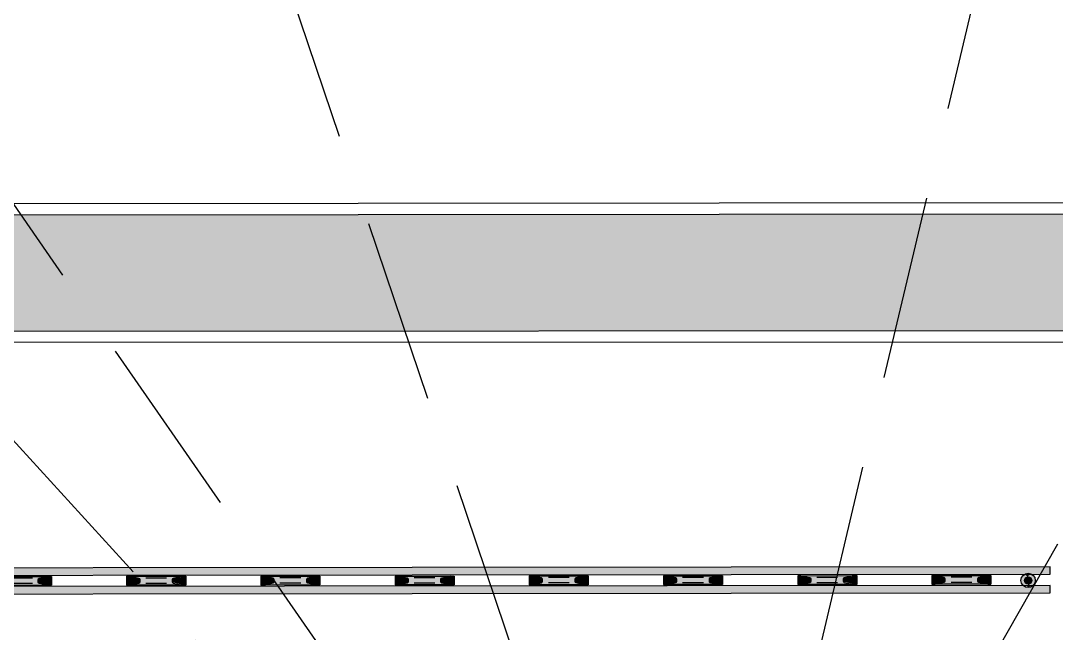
# Model space of a CAD drawing. Header units: metres. Extents: x 668617 to 675126, y 2286318 to 2293677.
# Drawn here: x 668964.03 to 668978.07, y 2287206.57 to 2287214.88 of the extents above; entities that cross this region are included whole.
import ezdxf

# ---------------------------------------------------------------- set-up
doc = ezdxf.new("R2010")
doc.units = ezdxf.units.M
doc.header["$MEASUREMENT"] = 0
doc.linetypes.add('HIDDEN', pattern=[0.375, 0.25, -0.125])
for name, color, linetype in [('0_LINEA_INDICADOR_SEÑAL', 253, 'Continuous'), ('CU_VEGETACION', 54, 'Continuous'), ('DMTG-D-CONFIBUS', 1, 'Continuous'), ('DMTG-M-BOLARDO ABATIBLE', 70, 'Continuous'), ('DMTG-PB-BANQUETAS', 251, 'Continuous'), ('DMTG-SH-LINEA DOBLE', 252, 'Continuous')]:
    doc.layers.add(name, color=color, linetype=linetype)

# ---------------------------------------------------------------- blocks, each defined once
blk = doc.blocks.new('*U54')
for points in [[(1.2, 0.2), (27.152, 0.2), (27.152, 0.3), (1.2, 0.3)], [(1.2, -0.05), (27.152, -0.05), (27.152, 0.05), (1.2, 0.05)]]:
    blk.add_hatch(color=252).paths.add_polyline_path(points)
for points in [[(1.2, 0.2), (27.152, 0.2), (27.152, 0.3), (1.2, 0.3)], [(1.2, -0.05), (27.152, -0.05), (27.152, 0.05), (1.2, 0.05)]]:
    blk.add_lwpolyline(points, close=True)
blk = doc.blocks.new('*U26')
at = {"ltscale": 0.1, "true_color": 0xf8d731}
h = blk.add_hatch(color=40, dxfattribs=at)
h.dxf.hatch_style = 1
h.paths.add_polyline_path([(0, -0.115), (0, -0.235), (0.163, -0.197, 0.348227), (0.171, -0.187), (0.171, -0.163, 0.348227), (0.163, -0.153)])
h.paths.add_polyline_path([(0.151, -0.171), (0.151, -0.179), (0.02, -0.21), (0.02, -0.14)], flags=16)
at = {"lineweight": 60}
h = blk.add_hatch(color=72, dxfattribs=at)
h.dxf.hatch_style = 1
h.paths.add_polyline_path([(0.02, -0.21), (0.151, -0.179), (0.151, -0.171), (0.02, -0.14)])
at = {"ltscale": 0.1, "true_color": 0xf8d731}
h = blk.add_hatch(color=40, dxfattribs=at)
h.dxf.hatch_style = 1
h.set_gradient(color1=(248, 153, 30), color2=(248, 215, 49), rotation=90, name='CYLINDER')
h.paths.add_polyline_path([(0.756, -0.235), (0.632, -0.207, -0.349253), (0.617, -0.187), (0.617, -0.163, -0.000038), (0.617, -0.163, -0.349253), (0.632, -0.143), (0.756, -0.115), (0.044, -0.115), (0.165, -0.143, -0.348227), (0.181, -0.163), (0.181, -0.187, -0.348227), (0.165, -0.207), (0.044, -0.235)])
h = blk.add_hatch(color=40, dxfattribs=at)
h.dxf.hatch_style = 1
h.paths.add_polyline_path([(0.634, -0.153, 0.349253), (0.627, -0.163), (0.627, -0.187, 0.349253), (0.634, -0.197), (0.8, -0.235), (0.8, -0.115)])
h.paths.add_polyline_path([(0.78, -0.14), (0.647, -0.171), (0.647, -0.179), (0.78, -0.21)], flags=16)
at = {"lineweight": 60}
h = blk.add_hatch(color=22, dxfattribs=at)
h.dxf.hatch_style = 1
h.paths.add_polyline_path([(0.647, -0.179), (0.78, -0.21), (0.78, -0.14), (0.647, -0.171)])
at = {"color": 40, "true_color": 0xf8d731}
for points in [[(0, -0.115), (0, -0.235), (0.163, -0.197, 0.348227), (0.171, -0.187), (0.171, -0.163, 0.348227), (0.163, -0.153)], [(0.617, -0.163), (0.617, -0.187, 0.349253), (0.632, -0.207), (0.756, -0.235), (0.044, -0.235), (0.165, -0.207, 0.348227), (0.181, -0.187), (0.181, -0.163, 0.348227), (0.165, -0.143), (0.044, -0.115), (0.756, -0.115), (0.632, -0.143, 0.349253), (0.617, -0.163, 0.000038)], [(0.8, -0.235), (0.634, -0.197, -0.349253), (0.627, -0.187), (0.627, -0.163, -0.349253), (0.634, -0.153), (0.8, -0.115)]]:
    blk.add_lwpolyline(points, format="xyb", close=True, dxfattribs=at)
for points in [[(0.044, -0.115), (0, -0.115)], [(0.756, -0.115), (0.8, -0.115)], [(0, -0.235), (0.044, -0.235)], [(0.756, -0.235), (0.8, -0.235)]]:
    blk.add_lwpolyline(points, dxfattribs=at)
for points in [[(0.02, -0.14), (0.02, -0.21), (0.151, -0.179), (0.151, -0.171)], [(0.78, -0.21), (0.647, -0.179), (0.647, -0.171), (0.78, -0.14)]]:
    blk.add_lwpolyline(points, close=True, dxfattribs=at)
at = {"color": 1, "ltscale": 0.1}
for points in [[(0.541, -0.139), (0.259, -0.139)], [(0.541, -0.211), (0.259, -0.211)]]:
    blk.add_lwpolyline(points, dxfattribs=at)
blk = doc.blocks.new('*U265')
at = {"layer": 'DMTG-D-CONFIBUS', "rotation": 0.005551742592514601}
blk.add_blockref('*U26', (0.5, 0.175), dxfattribs=at)
blk = doc.blocks.new('*U264')
at = {"layer": 'DMTG-D-CONFIBUS', "color": 0, "linetype": 'ByBlock', "lineweight": -2, "transparency": 16777216, "rotation": 0.4826101298944963}
for p in [(668962.605, 2287212.661), (668964.424, 2287212.676), (668966.243, 2287212.691), (668968.062, 2287212.707), (668969.881, 2287212.722), (668971.7, 2287212.737), (668973.519, 2287212.753), (668960.786, 2287212.645)]:
    blk.add_blockref('*U265', p, dxfattribs=at)
blk = doc.blocks.new('ITO-AB')
at = {"linetype": 'Continuous', "true_color": 0x139b48}
blk.add_hatch(color=114, dxfattribs=at).paths.add_polyline_path([(-0.05, 0, 1), (0.05, 0, 1)])
at = {"layer": 'CU_VEGETACION', "true_color": 0xc7c8ca}
h = blk.add_hatch(color=9, dxfattribs=at)
h.dxf.hatch_style = 1
edge = h.paths.add_edge_path()
edge.add_arc((0, 0), 0.0975, 0, 360)
at = {"color": 114, "linetype": 'Continuous', "true_color": 0x139b48}
for points in [[(0, 0.05), (0, 0.098)], [(0, -0.05), (0, -0.098)]]:
    blk.add_lwpolyline(points, dxfattribs=at)
for centre, radius in [((0, 0), 0.0975), ((0, 0), 0.05), ((-0.01, 0.074), 0.0035), ((0.01, 0.074), 0.0035), ((-0.01, -0.074), 0.0035), ((0.01, -0.074), 0.0035)]:
    blk.add_circle(centre, radius, dxfattribs=at)

msp = doc.modelspace()

# ---------------------------------------------------------------- hatches: boundary and pattern name
at = {"layer": 'CU_VEGETACION'}
h = msp.add_hatch(dxfattribs=at)
h.set_pattern_fill('GRASS', color=256, scale=0.25, angle=1.056706)
h.set_pattern_definition([(92.53632, (668987.63236, 2287172.38601), (-0.18442637, 0.16878067), [0.046875, -0.30667839]), (47.53632, (668987.63236, 2287172.386), (-0.18442637, 0.16878067), [0.046875, -0.203125]), (137.53632, (668987.63236, 2287172.386), (-0.16878067, -0.18442637), [0.046875, -0.203125])])
h.paths.add_polyline_path([(669004.18378, 2287212.28789), (669004.4432, 2287212.2981), (669004.67137, 2287212.24074), (669004.87259, 2287212.12052), (669005.03158, 2287211.94726), (669005.13462, 2287211.73647), (669005.17335, 2287211.50537), (669005.1438, 2287211.27203), (669005.04936, 2287211.05664), (669004.898, 2287210.87737), (669004.70163, 2287210.7491), (669004.47696, 2287210.68249), (669004.21973, 2287210.68254), (668617.45293, 2287210.54733), (668617.21165, 2287210.55631), (668617.00453, 2287210.63254), (668616.83238, 2287210.77005), (668616.71149, 2287210.95391), (668616.65481, 2287211.16683), (668616.66711, 2287211.38693), (668616.74742, 2287211.59236), (668616.88803, 2287211.76183), (668617.07521, 2287211.87864), (668617.29485, 2287211.93267)])

# ---------------------------------------------------------------- linework, layer by layer
at = {"layer": '0_LINEA_INDICADOR_SEÑAL', "color": 252, "linetype": 'HIDDEN', "ltscale": 10}
for points in [[(668973.13881, 2287199.09407), (668953.98488, 2287220.08652)], [(668973.13881, 2287199.09407), (668983.62478, 2287217.51318)], [(668973.13881, 2287199.09407), (668960.42584, 2287217.46408)], [(668973.13881, 2287199.09407), (668977.24922, 2287216.4339)], [(668973.13881, 2287199.09407), (668967.33363, 2287216.33065)]]:
    msp.add_lwpolyline(points, dxfattribs=at)
at = {"layer": 'DMTG-PB-BANQUETAS', "flags": 128}
for points in [[(669004.18076, 2287212.43788), (669004.45885, 2287212.44883), (669004.72936, 2287212.38083), (669004.96831, 2287212.23807), (669005.1568, 2287212.03267), (669005.27896, 2287211.78276), (669005.32493, 2287211.50841), (669005.28989, 2287211.23166), (669005.178, 2287210.97648), (669004.99843, 2287210.7638), (669004.7653, 2287210.61152), (669004.49871, 2287210.53248), (669004.2197, 2287210.53254), (668617.45017, 2287210.39733)], [(668617.2766, 2287212.08265), (669004.18076, 2287212.43788)]]:
    msp.add_lwpolyline(points, dxfattribs=at)
msp.add_lwpolyline([(669004.18378, 2287212.28789), (669004.4432, 2287212.2981), (669004.67137, 2287212.24074), (669004.87259, 2287212.12052), (669005.03158, 2287211.94726), (669005.13462, 2287211.73647), (669005.17335, 2287211.50537), (669005.1438, 2287211.27203), (669005.04936, 2287211.05664), (669004.898, 2287210.87737), (669004.70163, 2287210.7491), (669004.47696, 2287210.68249), (669004.21973, 2287210.68254), (668617.45293, 2287210.54733), (668617.21165, 2287210.55631), (668617.00453, 2287210.63254), (668616.83238, 2287210.77005), (668616.71149, 2287210.95391), (668616.65481, 2287211.16683), (668616.66711, 2287211.38693), (668616.74742, 2287211.59236), (668616.88803, 2287211.76183), (668617.07521, 2287211.87864), (668617.29485, 2287211.93267)], close=True, dxfattribs=at)

# ---------------------------------------------------------------- block references
at = {"layer": 'DMTG-D-CONFIBUS', "rotation": 359.5770898771991}
msp.add_blockref('*U264', (-16861.57782, 4994.61417), dxfattribs=at)
at = {"layer": 'DMTG-M-BOLARDO ABATIBLE', "rotation": 6.288386679424077}
msp.add_blockref('ITO-AB', (668977.68437, 2287207.2898), dxfattribs=at)
at = {"layer": 'DMTG-SH-LINEA DOBLE', "rotation": 180.0597000060017}
msp.add_blockref('*U54', (668979.18428, 2287207.42471), dxfattribs=at)

doc.saveas('drawing.dxf')
